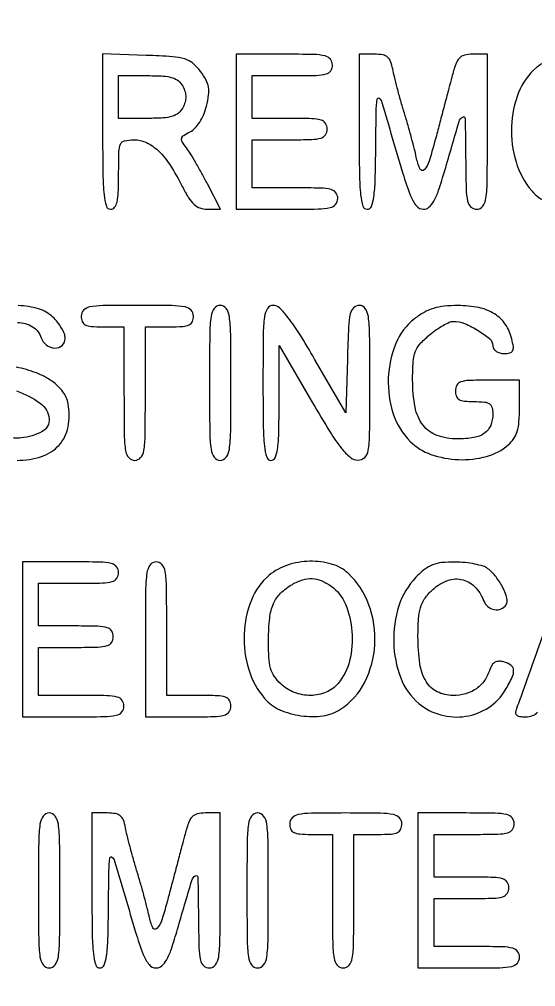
# Model space of a CAD drawing. Extents: x 0 to 1066, y 0 to 761.
# Drawn here: x 808.73 to 816.9, y 294.53 to 309.85 of the extents above; entities that cross this region are included whole.
import ezdxf

# ---------------------------------------------------------------- set-up
doc = ezdxf.new("R2010")
doc.units = 0
doc.header["$MEASUREMENT"] = 0

msp = doc.modelspace()

# ---------------------------------------------------------------- linework, layer by layer
for points in [[(183.390323, 95.266879, 0.000001), (192.989143, 95.254457, 0.000118)], [(479.458836, 95.240684, -0.000004), (502.524384, 95.211821, -0.198594)], [(710.559243, 95.267872, -0.000023), (733.258836, 95.240684, -0.000004), (756.324384, 95.211821, -0.198594)], [(416.092229, 95.24091, -0.000004), (439.072908, 95.212432, -0.198597)], [(542.992229, 95.24091, -0.000004), (565.972908, 95.212432, -0.198597)], [(606.442229, 95.24091, -0.000004), (629.422908, 95.212432, -0.198597)], [(669.892229, 95.24091, -0.000004), (692.872908, 95.212432, -0.198597)], [(808.696631, 305.049498, -0.133716), (808.935953, 304.9829, -0.183571), (809.073473, 304.809472, 0.153609), (809.155387, 304.692812, 0.157876), (809.288416, 304.645661, 0.194842), (809.404396, 304.688972, 0.210147), (809.4528, 304.799053, 0.093821), (809.439133, 304.871246, 0.037607), (809.395283, 304.96217, 0.035541), (809.331923, 305.055663, 0.037508), (809.256997, 305.137453, 0.118482), (809.03127, 305.266194, 0.061394), (808.708923, 305.318156, 0.060569)], [(808.689873, 302.868, 0.079385), (809.079077, 302.930186, 0.130563), (809.356888, 303.110824, 0.137881), (809.499028, 303.397302, 0.093265), (809.499228, 303.764047, 0.114024), (809.415695, 303.954928, 0.079467), (809.24667, 304.119686, 0.063948), (808.997322, 304.2515, 0.038754), (808.676166, 304.344234, -0.060203)], [(808.684097, 303.967457, -0.070637), (809.058595, 303.771369, -0.215768), (809.198351, 303.528624, -0.299828), (809.090596, 303.324264, -0.104684), (808.756804, 303.22307, -0.073735), (808.530338, 303.237005, -0.104161)], [(817.398691, 301.201434, -0.000052), (817.03272, 300.162662, -0.000388), (816.697176, 299.212928, -0.009822), (816.600175, 298.95525, 0.060048), (816.580583, 298.881519, 0.230938), (816.594832, 298.837662, 0.170663), (816.642925, 298.813554, 0.031659), (816.743179, 298.8072, 0.086283), (816.851294, 298.825997, 0.134827), (816.928123, 298.879959, 0.082591)]]:
    msp.add_lwpolyline(points, format="xyb")
for points in [[(409.06215, 749.15415), (40.8618, 749.132981), (40.8618, 380.65769), (40.8618, 12.1824), (501.2973, 12.1824), (961.7328, 12.1824), (961.7328, 380.646631), (961.7328, 749.110861), (961.41555, 749.1633, 0.040886), (961.153339, 749.184871, 0.000002), (934.190609, 749.194398, 0.000089), (904.448031, 749.199508, 0.000054), (869.1804, 749.195529, -0.000029), (813.61687, 749.186499, -0.000004), (696.10453, 749.175037, -0.000004), (556.774728, 749.163736, -0.000004)], [(810.045, 308.074321, 0.003202), (810.049326, 307.398813, 0.022501), (810.068332, 307.07037, 0.049121), (810.10423, 306.894147, 0.329081), (810.1719, 306.8442, 0.232029), (810.233637, 306.87448, 0.108427), (810.272769, 306.957, 0.047315), (810.293501, 307.112857, 0.00942), (810.2988, 307.3941, -0.00595), (810.303107, 307.756065, -0.096871), (810.329144, 307.874198, -0.238613), (810.39381, 307.927815, -0.056005), (810.537853, 307.944, -0.111153), (810.739305, 307.898656, -0.081177), (810.92862, 307.767801, -0.058854), (811.11431, 307.541171, -0.025924), (811.306172, 307.20375, 0.021841), (811.405916, 307.024953, 0.069009), (811.49307, 306.919427, 0.100305), (811.585578, 306.863632, 0.085906), (811.697845, 306.8442), (811.90905, 306.8442), (811.702873, 307.24605, 0.006834), (811.614806, 307.412072, 0.006481), (811.520698, 307.578612, 0.006451), (811.433651, 307.72376, 0.022591), (811.372227, 307.813875, -0.02569), (811.305648, 307.912864, -0.192002), (811.296729, 307.967664, -0.198014), (811.328063, 308.01259, -0.027525), (811.428928, 308.069775, 0.089041), (811.506881, 308.127614, 0.046566), (811.581398, 308.223276, 0.042448), (811.644634, 308.343602, 0.038847), (811.688864, 308.476463, 0.026721), (811.722834, 308.652822, 0.076578), (811.720842, 308.777241, 0.082928), (811.681816, 308.889584, 0.035157), (811.595472, 309.024262, 0.057331), (811.472902, 309.15454, 0.10358), (811.344517, 309.223832, 0.055706), (811.149385, 309.258774, 0.007564), (810.734158, 309.279871), (810.045, 309.304443)], [(812.16, 308.0709), (812.16, 306.8442), (812.9637, 306.8442, 0.004147), (813.454409, 306.84827, 0.047763), (813.645788, 306.869803, 0.16431), (813.733194, 306.921393, 0.179874), (813.7674, 307.0134, 0.157888), (813.73786, 307.104616, 0.176663), (813.66165, 307.156162, 0.055952), (813.496778, 307.178253, 0.005351), (813.0906, 307.1826), (812.4138, 307.1826), (812.4138, 307.5633), (812.4138, 307.944), (813.006, 307.944, 0.006583), (813.355892, 307.948607, 0.063075), (813.503025, 307.971193, 0.183695), (813.57187, 308.022626, 0.142406), (813.5982, 308.1132, 0.142406), (813.57187, 308.203774, 0.183695), (813.503025, 308.255207, 0.063075), (813.355892, 308.277793, 0.006583), (813.006, 308.2824), (812.4138, 308.2824), (812.4138, 308.6208), (812.4138, 308.9592), (813.0483, 308.9592, 0.005909), (813.426326, 308.963667, 0.059311), (813.582337, 308.98599, 0.180365), (813.654856, 309.037488, 0.150217), (813.6828, 309.1284, 0.17273), (813.650127, 309.220157, 0.168559), (813.566475, 309.27175, 0.050222), (813.383922, 309.293449, 0.004487), (812.9214, 309.2976), (812.16, 309.2976)], [(814.1058, 308.0709, 0.003213), (814.110128, 307.397379, 0.022561), (814.129138, 307.0698, 0.049302), (814.165053, 306.894077, 0.328801), (814.2327, 306.8442, 0.305395), (814.298934, 306.888816, 0.062503), (814.337202, 307.032464, 0.027449), (814.35901, 307.30236, 0.004264), (814.368237, 307.83825, -0.002416), (814.375585, 308.381722, -0.029471), (814.391646, 308.589143, -0.603012), (814.423412, 308.600714, -0.138127), (814.463891, 308.5362, 0.001112), (814.797407, 307.410584, 0.020238), (814.919004, 307.056451, 0.077221), (815.011219, 306.897377, 0.226588), (815.122537, 306.8442, 0.178321), (815.210745, 306.876692, 0.090477), (815.286567, 306.969602, 0.045479), (815.363222, 307.14448, 0.010027), (815.460809, 307.45755, -0.001209), (815.687105, 308.231315, -0.180504), (815.741926, 308.304317, -0.586533), (815.782968, 308.282353, -0.002598), (815.791121, 307.66905, 0.004063), (815.799282, 307.16601, 0.046466), (815.822447, 306.969291, 0.159576), (815.874738, 306.879336, 0.183972), (815.967, 306.8442, 0.240299), (816.061322, 306.892309, 0.123223), (816.112133, 307.018687, 0.031956), (816.132611, 307.298038, 0.002322), (816.1362, 308.0709), (816.1362, 309.2976), (815.901635, 309.2976, 0.057703), (815.771547, 309.282537, 0.150789), (815.691217, 309.235484, 0.102355), (815.633277, 309.138296, 0.018959), (815.57228, 308.93805, 0.000085), (815.525537, 308.760626, 0.000034), (815.46125, 308.516372, 0.000033), (815.391816, 308.25242, 0.000041), (815.327414, 308.00745, -0.009374), (815.213979, 307.606552, -0.115475), (815.134991, 307.470001, -0.538762), (815.068054, 307.481623, -0.053672), (815.009397, 307.66905, 0.012912), (814.982267, 307.789309, 0.003926), (814.935047, 307.970041, 0.003928), (814.878936, 308.171794, 0.004276), (814.821178, 308.367, -0.00492), (814.763694, 308.562206, -0.004529), (814.708402, 308.763959, -0.004526), (814.662371, 308.944701, -0.014927), (814.636681, 309.06495, 0.043617), (814.603778, 309.184863, 0.134321), (814.555198, 309.252621, 0.130778), (814.478029, 309.287234, 0.040414), (814.349998, 309.2976), (814.1058, 309.2976)], [(816.912403, 309.085573, 0.123885), (816.629212, 308.692877, 0.085485), (816.515637, 308.153957, 0.082885), (816.588108, 307.591936, 0.104562), (816.839839, 307.133326, 0.111799), (817.077809, 306.956975, 0.06908), (817.414208, 306.861281, 0.069045), (817.764165, 306.860815, 0.111332), (818.042082, 306.964881, 0.131426), (818.422839, 307.39086, 0.103697), (818.583254, 307.990511, 0.101152), (818.49059, 308.616853, 0.118621), (818.159971, 309.116419, 0.118666), (817.900235, 309.263001, 0.075716), (817.554556, 309.306938, 0.073305), (817.199541, 309.245607, 0.095814)], [(811.314, 308.79, -0.049536), (811.350162, 308.702626, -0.073486), (811.362253, 308.6208, -0.073486), (811.350162, 308.538974, -0.049536), (811.314, 308.4516, -0.09537), (811.245105, 308.366675, -0.100861), (811.150866, 308.315433, -0.059921), (811.005832, 308.289448, -0.014397), (810.761123, 308.2824), (810.2988, 308.2824), (810.2988, 308.6208), (810.2988, 308.9592), (810.761123, 308.9592, -0.014397), (811.005832, 308.952152, -0.059921), (811.150866, 308.926167, -0.100861), (811.245105, 308.874925, -0.09537)], [(809.7066, 305.1522, 0.094959), (809.723163, 305.065774, 0.184152), (809.77005, 305.014725, 0.098846), (809.863039, 304.98933, 0.017388), (810.045, 304.983), (810.3834, 304.983), (810.3834, 303.9255, 0.002827), (810.387131, 303.265541, 0.036854), (810.407934, 303.021337, 0.138781), (810.459194, 302.910868, 0.218517), (810.5526, 302.868, 0.218517), (810.646006, 302.910868, 0.138781), (810.697266, 303.021337, 0.036854), (810.718069, 303.265541, 0.002827), (810.7218, 303.9255), (810.7218, 304.983), (811.1025, 304.983, 0.013964), (811.312258, 304.988859, 0.090841), (811.414463, 305.01355, 0.188085), (811.465034, 305.064595, 0.102588), (811.4832, 305.1522, 0.193568), (811.446002, 305.244685, 0.15568), (811.351013, 305.296221, 0.043488), (811.142005, 305.317467, 0.003595), (810.5949, 305.3214, 0.003595), (810.047795, 305.317467, 0.043488), (809.838788, 305.296221, 0.15568), (809.743798, 305.244685, 0.193568)], [(811.737, 304.0947, 0.002322), (811.740589, 303.321838, 0.031956), (811.761067, 303.042487, 0.123223), (811.811878, 302.916109, 0.240299), (811.9062, 302.868, 0.240299), (812.000522, 302.916109, 0.123223), (812.051333, 303.042487, 0.031956), (812.071811, 303.321838, 0.002322), (812.0754, 304.0947, 0.002322), (812.071811, 304.867562, 0.031956), (812.051333, 305.146912, 0.123223), (812.000522, 305.273291, 0.240299), (811.9062, 305.3214, 0.240299), (811.811878, 305.273291, 0.123223), (811.761067, 305.146912, 0.031956), (811.740589, 304.867562, 0.002322)], [(812.583, 304.0947, 0.003213), (812.587328, 303.421179, 0.022561), (812.606338, 303.0936, 0.049302), (812.642253, 302.917877, 0.328801), (812.7099, 302.868, 0.295501), (812.775272, 302.910331, 0.070336), (812.813006, 303.041031, 0.029944), (812.83304, 303.288594, 0.004715), (812.838637, 303.77745), (812.840474, 304.6869), (813.367387, 303.780757, 0.006242), (813.646761, 303.313824, 0.029041), (813.826482, 303.056537, 0.052989), (813.963726, 302.916038, 0.170079), (814.08465, 302.871307, 0.199339), (814.192931, 302.914073, 0.163117), (814.250625, 303.025506, 0.036571), (814.271704, 303.284381, 0.002034), (814.275, 304.0947, 0.002367), (814.271369, 304.861872, 0.031318), (814.250984, 305.144183, 0.117824), (814.201177, 305.272877, 0.246563), (814.10876, 305.3214, 0.195513), (814.017955, 305.284482, 0.145553), (813.964652, 305.189056, 0.043894), (813.937139, 304.982793, 0.004128), (813.91841, 304.471518), (813.8943, 303.621636), (813.401117, 304.471518, 0.007787), (813.161038, 304.870783, 0.025041), (812.984201, 305.12541, 0.035073), (812.846347, 305.280318, 0.195814), (812.745467, 305.3214, 0.254619), (812.655461, 305.272388, 0.110911), (812.606951, 305.140558, 0.030502), (812.586687, 304.854386, 0.002427)], [(814.981528, 305.109543, 0.129246), (814.685405, 304.716897, 0.088626), (814.567213, 304.168592, 0.087215), (814.645765, 303.604933, 0.118789), (814.91256, 303.168731, 0.112618), (815.241024, 302.962294, 0.075265), (815.679135, 302.879595, 0.075304), (816.121852, 302.930285, 0.113008), (816.463723, 303.112366, 0.065979), (816.551555, 303.211589, 0.074329), (816.606272, 303.326491, 0.054743), (816.635167, 303.479484, 0.019325), (816.6438, 303.702773), (816.6438, 304.137), (816.1362, 304.137, 0.008455), (815.842502, 304.132033, 0.072107), (815.7132, 304.1088, 0.188641), (815.651668, 304.057532, 0.12648), (815.6286, 303.9678, 0.087745), (815.643599, 303.882992, 0.177212), (815.686763, 303.831836, 0.10769), (815.770366, 303.805553, 0.022514), (815.9247, 303.7986, -0.021714), (816.086785, 303.791558, -0.124268), (816.167465, 303.763551, -0.187079), (816.207895, 303.706864, -0.062494), (816.2208, 303.60402, -0.091498), (816.187163, 303.421747, -0.148314), (816.091374, 303.298186, -0.113347), (815.921288, 303.228047, -0.041372), (815.66012, 303.2064, -0.086758), (815.337534, 303.262799, -0.145015), (815.117323, 303.424775, -0.116882), (814.991379, 303.709949, -0.045825), (814.9518, 304.140889, -0.015089), (814.960447, 304.427368, -0.073154), (814.993695, 304.586158, -0.095003), (815.067151, 304.708179, -0.035007), (815.212091, 304.84858, -0.021479), (815.320886, 304.932417, -0.024071), (815.432526, 305.003263, -0.024321), (815.532391, 305.053828, -0.105406), (815.596992, 305.0676, -0.095864), (815.774327, 305.033284, -0.042073), (815.988896, 304.925265, -0.039621), (816.171319, 304.792347, -0.218876), (816.2208, 304.684727, 0.137225), (816.234337, 304.636332, 0.104143), (816.272196, 304.595939, 0.087371), (816.329739, 304.569135, 0.065501), (816.399171, 304.56, 0.051376), (816.492148, 304.569579, 0.224479), (816.535099, 304.602025, 0.158116), (816.54578, 304.664788, 0.023398), (816.520942, 304.79265, 0.090086), (816.418694, 305.02264, 0.105062), (816.246233, 305.187682, 0.089301), (815.99768, 305.285788, 0.048933), (815.6709, 305.318581, 0.02471), (815.451434, 305.308218, 0.049497), (815.281312, 305.274529, 0.05494), (815.132839, 305.211021, 0.038421)], [(808.776, 300.0339), (808.776, 298.8072), (809.5797, 298.8072, 0.004147), (810.070409, 298.81127, 0.047763), (810.261788, 298.832803, 0.16431), (810.349194, 298.884393, 0.179874), (810.3834, 298.9764, 0.157888), (810.35386, 299.067616, 0.176663), (810.27765, 299.119163, 0.055952), (810.112778, 299.141253, 0.005351), (809.7066, 299.1456), (809.0298, 299.1456), (809.0298, 299.5263), (809.0298, 299.907), (809.622, 299.907, 0.006583), (809.971892, 299.911607, 0.063075), (810.119025, 299.934193, 0.183695), (810.18787, 299.985626, 0.142406), (810.2142, 300.0762, 0.142406), (810.18787, 300.166774, 0.183695), (810.119025, 300.218207, 0.063075), (809.971892, 300.240793, 0.006583), (809.622, 300.2454), (809.0298, 300.2454), (809.0298, 300.5838), (809.0298, 300.9222), (809.6643, 300.9222, 0.005909), (810.042326, 300.926667, 0.059311), (810.198337, 300.94899, 0.180365), (810.270856, 301.000488, 0.150217), (810.2988, 301.0914, 0.17273), (810.266127, 301.183157, 0.168559), (810.182475, 301.23475, 0.050222), (809.999922, 301.256449, 0.004487), (809.5374, 301.2606), (808.776, 301.2606)], [(810.7218, 300.0339), (810.7218, 298.8072), (811.3986, 298.8072, 0.005351), (811.804778, 298.811547, 0.055952), (811.96965, 298.833637, 0.176663), (812.04586, 298.885184, 0.157888), (812.0754, 298.9764, 0.12648), (812.052332, 299.066132, 0.188641), (811.9908, 299.1174, 0.072107), (811.861498, 299.140633, 0.008455), (811.5678, 299.1456), (811.0602, 299.1456), (811.0602, 300.2031, 0.002827), (811.056469, 300.863059, 0.036854), (811.035666, 301.107262, 0.138781), (810.984406, 301.217732, 0.218517), (810.891, 301.2606, 0.240299), (810.796678, 301.212491, 0.123223), (810.745867, 301.086113, 0.031956), (810.725389, 300.806762, 0.002322)], [(812.682403, 301.048573, 0.123885), (812.399212, 300.655877, 0.085485), (812.285637, 300.116957, 0.082885), (812.358108, 299.554936, 0.104562), (812.609839, 299.096326, 0.111799), (812.847809, 298.919975, 0.06908), (813.184208, 298.824281, 0.069045), (813.534165, 298.823815, 0.111332), (813.812082, 298.927881, 0.131426), (814.192839, 299.35386, 0.103697), (814.353254, 299.953511, 0.101152), (814.26059, 300.579853, 0.118621), (813.929971, 301.079419, 0.118666), (813.670235, 301.226001, 0.075716), (813.324556, 301.269938, 0.073305), (812.969541, 301.208607, 0.095814)], [(815.003029, 301.01612, 0.114205), (814.735161, 300.56574, 0.083506), (814.652234, 299.987764, 0.085163), (814.762764, 299.425294, 0.127519), (815.051203, 299.019227, 0.108551), (815.397066, 298.837735, 0.105254), (815.791205, 298.815143, 0.106878), (816.155622, 298.954573, 0.11522), (816.418318, 299.229312, 0.021165), (816.526999, 299.432461, 0.127063), (816.550165, 299.549049, 0.232712), (816.507427, 299.624758, 0.086167), (816.392943, 299.676943, 0.067058), (816.316089, 299.686355, 0.120753), (816.254962, 299.670591, 0.12276), (816.208709, 299.628609, 0.07065), (816.175901, 299.560411, -0.072622), (816.089776, 299.383171, -0.089596), (815.961295, 299.252259, -0.08774), (815.792831, 299.172738, -0.066597), (815.589987, 299.1456, -0.114856), (815.339875, 299.203822, -0.145297), (815.166322, 299.364208, -0.099183), (815.066715, 299.647134, -0.035212), (815.0364, 300.077069, -0.014703), (815.044729, 300.360243, -0.055361), (815.074625, 300.535021, -0.07729), (815.136079, 300.667512, -0.049247), (815.244055, 300.799145, -0.096703), (815.477625, 300.956412, -0.146157), (815.719627, 300.983024, -0.15206), (815.929832, 300.87291, -0.107279), (816.075338, 300.64725, 0.127947), (816.141611, 300.553126, 0.131147), (816.24476, 300.504314, 0.142401), (816.352076, 300.515266, 0.159485), (816.431219, 300.582052, 0.211029), (816.445363, 300.684173, 0.047286), (816.379819, 300.851749, 0.046742), (816.271702, 301.02391, 0.065556), (816.143531, 301.152159, 0.088545), (816.066429, 301.192119, 0.025252), (815.935336, 301.225736, 0.02458), (815.780906, 301.249294, 0.023821), (815.623278, 301.257909, 0.026305), (815.41323, 301.248319, 0.068477), (815.266386, 301.213166, 0.074054), (815.141248, 301.141592, 0.034872)], [(813.661497, 300.876839, -0.143223), (813.889198, 300.592523, -0.079931), (813.99166, 300.157353, -0.077332), (813.953465, 299.696218, -0.11509), (813.772196, 299.33595, -0.119537), (813.583784, 299.196395, -0.098447), (813.338127, 299.145752, -0.09388), (813.081677, 299.192462, -0.097006), (812.863403, 299.329547, -0.056872), (812.762483, 299.44864, -0.080028), (812.704587, 299.574996, -0.054705), (812.676763, 299.746724, -0.014142), (812.670291, 300.027497, -0.025001), (812.689355, 300.372355, -0.075567), (812.748782, 300.599338, -0.098225), (812.862237, 300.764205, -0.062967), (813.0483, 300.904619, -0.051006), (813.213066, 300.977958, -0.090781), (813.359714, 300.997995, -0.090761), (813.503971, 300.964781, -0.050966)], [(809.0298, 296.0577, 0.002322), (809.033389, 295.284838, 0.031956), (809.053867, 295.005487, 0.123223), (809.104678, 294.879109, 0.240299), (809.199, 294.831, 0.240299), (809.293322, 294.879109, 0.123223), (809.344133, 295.005487, 0.031956), (809.364611, 295.284838, 0.002322), (809.3682, 296.0577, 0.002322), (809.364611, 296.830562, 0.031956), (809.344133, 297.109913, 0.123223), (809.293322, 297.236291, 0.240299), (809.199, 297.2844, 0.240299), (809.104678, 297.236291, 0.123223), (809.053867, 297.109913, 0.031956), (809.033389, 296.830562, 0.002322)], [(809.8758, 296.0577, 0.003213), (809.880128, 295.384179, 0.022561), (809.899138, 295.0566, 0.049302), (809.935053, 294.880877, 0.328801), (810.0027, 294.831, 0.305395), (810.068934, 294.875616, 0.062503), (810.107202, 295.019264, 0.027449), (810.12901, 295.28916, 0.004264), (810.138237, 295.82505, -0.002416), (810.145585, 296.368522, -0.029471), (810.161646, 296.575943, -0.603012), (810.193412, 296.587514, -0.138127), (810.233891, 296.523, 0.001112), (810.567407, 295.397384, 0.020238), (810.689004, 295.043251, 0.077221), (810.781219, 294.884177, 0.226588), (810.892537, 294.831, 0.178321), (810.980745, 294.863492, 0.090477), (811.056567, 294.956402, 0.045479), (811.133222, 295.13128, 0.010027), (811.230809, 295.44435, -0.001209), (811.457105, 296.218115, -0.180504), (811.511926, 296.291117, -0.586533), (811.552968, 296.269153, -0.002598), (811.561121, 295.65585, 0.004063), (811.569282, 295.15281, 0.046466), (811.592447, 294.956091, 0.159576), (811.644738, 294.866136, 0.183972), (811.737, 294.831, 0.240299), (811.831322, 294.879109, 0.123223), (811.882133, 295.005487, 0.031956), (811.902611, 295.284838, 0.002322), (811.9062, 296.0577), (811.9062, 297.2844), (811.671635, 297.2844, 0.057703), (811.541547, 297.269337, 0.150789), (811.461217, 297.222284, 0.102355), (811.403277, 297.125096, 0.018959), (811.34228, 296.92485, 0.000085), (811.295537, 296.747426, 0.000034), (811.23125, 296.503172, 0.000033), (811.161816, 296.23922, 0.000041), (811.097414, 295.99425, -0.009374), (810.983979, 295.593352, -0.115475), (810.904991, 295.456801, -0.538762), (810.838054, 295.468423, -0.053672), (810.779397, 295.65585, 0.012912), (810.752267, 295.776109, 0.003926), (810.705047, 295.956841, 0.003928), (810.648936, 296.158594, 0.004276), (810.591178, 296.3538, -0.00492), (810.533694, 296.549006, -0.004529), (810.478402, 296.750759, -0.004526), (810.432371, 296.931501, -0.014927), (810.406681, 297.05175, 0.043617), (810.373778, 297.171663, 0.134321), (810.325198, 297.239421, 0.130778), (810.248029, 297.274034, 0.040414), (810.119998, 297.2844), (809.8758, 297.2844)], [(812.3292, 296.0577, 0.002322), (812.332789, 295.284838, 0.031956), (812.353267, 295.005487, 0.123223), (812.404078, 294.879109, 0.240299), (812.4984, 294.831, 0.240299), (812.592722, 294.879109, 0.123223), (812.643533, 295.005487, 0.031956), (812.664011, 295.284838, 0.002322), (812.6676, 296.0577, 0.002322), (812.664011, 296.830562, 0.031956), (812.643533, 297.109913, 0.123223), (812.592722, 297.236291, 0.240299), (812.4984, 297.2844, 0.240299), (812.404078, 297.236291, 0.123223), (812.353267, 297.109913, 0.031956), (812.332789, 296.830562, 0.002322)], [(813.006, 297.1152, 0.094959), (813.022563, 297.028774, 0.184152), (813.06945, 296.977725, 0.098846), (813.162439, 296.95233, 0.017388), (813.3444, 296.946), (813.6828, 296.946), (813.6828, 295.8885, 0.002827), (813.686531, 295.228541, 0.036854), (813.707334, 294.984337, 0.138781), (813.758594, 294.873868, 0.218517), (813.852, 294.831, 0.218517), (813.945406, 294.873868, 0.138781), (813.996666, 294.984337, 0.036854), (814.017469, 295.228541, 0.002827), (814.0212, 295.8885), (814.0212, 296.946), (814.4019, 296.946, 0.013964), (814.611658, 296.951859, 0.090841), (814.713863, 296.97655, 0.188085), (814.764434, 297.027595, 0.102588), (814.7826, 297.1152, 0.193568), (814.745402, 297.207685, 0.15568), (814.650413, 297.259221, 0.043488), (814.441405, 297.280467, 0.003595), (813.8943, 297.2844, 0.003595), (813.347195, 297.280467, 0.043488), (813.138188, 297.259221, 0.15568), (813.043198, 297.207685, 0.193568)], [(815.0364, 296.0577), (815.0364, 294.831), (815.8401, 294.831, 0.004147), (816.330809, 294.83507, 0.047763), (816.522188, 294.856603, 0.16431), (816.609594, 294.908193, 0.179874), (816.6438, 295.0002, 0.157888), (816.61426, 295.091416, 0.176663), (816.53805, 295.142963, 0.055952), (816.373178, 295.165053, 0.005351), (815.967, 295.1694), (815.2902, 295.1694), (815.2902, 295.5501), (815.2902, 295.9308), (815.8824, 295.9308, 0.006583), (816.232292, 295.935407, 0.063075), (816.379425, 295.957993, 0.183695), (816.44827, 296.009426, 0.142406), (816.4746, 296.1, 0.142406), (816.44827, 296.190574, 0.183695), (816.379425, 296.242007, 0.063075), (816.232292, 296.264593, 0.006583), (815.8824, 296.2692), (815.2902, 296.2692), (815.2902, 296.6076), (815.2902, 296.946), (815.9247, 296.946, 0.005909), (816.302726, 296.950467, 0.059311), (816.458738, 296.97279, 0.180365), (816.531256, 297.024288, 0.150217), (816.5592, 297.1152, 0.17273), (816.526527, 297.206957, 0.168559), (816.442875, 297.25855, 0.050222), (816.260322, 297.280249, 0.004487), (815.7978, 297.2844), (815.0364, 297.2844)]]:
    msp.add_lwpolyline(points, format="xyb", close=True)

doc.saveas('drawing.dxf')
